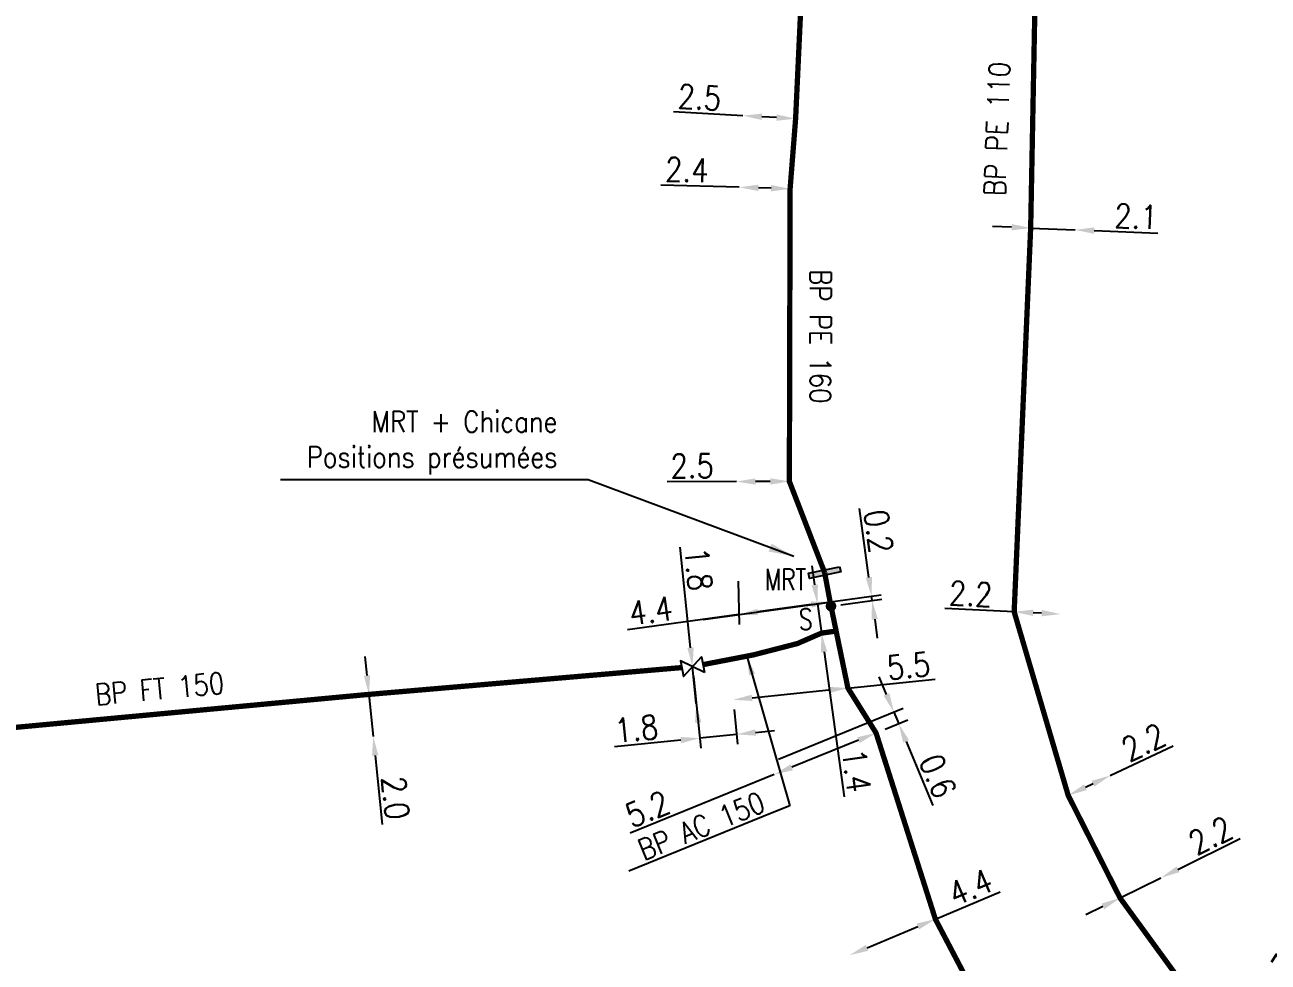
# Model space of a CAD drawing. Header units: millimetres. Extents: x 185000 to 186000, y 127990 to 129010.
# Drawn here: x 185191.4 to 185250.1, y 128293.4 to 128337.7 of the extents above; entities that cross this region are included whole.
import ezdxf
from ezdxf.enums import TextEntityAlignment as Align

# ---------------------------------------------------------------- set-up
doc = ezdxf.new("R2010")
doc.units = ezdxf.units.MM
doc.header["$PDMODE"] = 34
for name, pattern in [('L_25_AP', [2000, 1000, 1000]), ('L_25_FT', [2000, 1000, 1000]), ('L_25_PE', [2000, 1000, 1000])]:
    doc.linetypes.add(name, pattern=pattern)
doc.layers.get('0').update_dxf_attribs({"linetype": 'CONTINUOUS'})
doc.layers.get('DEFPOINTS').update_dxf_attribs({"linetype": 'CONTINUOUS'})
for name, color, linetype in [('L_150', 1, 'CONTINUOUS'), ('L_300', 7, 'CONTINUOUS'), ('L_340', 7, 'CONTINUOUS')]:
    doc.layers.add(name, color=color, linetype=linetype)
doc.styles.add('G_ROMANS', font='ROMANS.SHX', dxfattribs={"width": 0.75})
doc.styles.get("Standard").update_dxf_attribs({"font": 'romans.shx', "width": 0.85})
doc.dimstyles.get("Standard").update_dxf_attribs({"dimtxt": 1.5, "dimasz": 1.2, "dimexe": 0.625, "dimexo": 0.625, "dimgap": 0.25, "dimtad": 1, "dimdec": 1, "dimzin": 0, "dimdsep": 46, "dimtxsty": 'Standard', "dimcen": -0.5, "dimadec": 0, "dimazin": 0, "dimtfac": 1, "dimtdec": 1, "dimtmove": 0, "dimatfit": 3, "dimfxl": 0, "dimtolj": 1, "dimtzin": 0, "dimarcsym": 0})

# ---------------------------------------------------------------- blocks, each defined once
blk = doc.blocks.new('*D1380')
at = {"layer": 'DEFPOINTS', "color": 0, "linetype": 'Continuous', "transparency": 16777216}
for p in [(185232.392, 128305.229), (185231.554, 128304.239), (185226.508, 128302.831)]:
    blk.add_point(p, dxfattribs=at)
at = {"layer": 'L_150', "color": 0, "linetype": 'Continuous', "lineweight": -2, "transparency": 16777216}
for p, q in [((185232.046, 128306.06), (185231.7, 128306.89)), ((185226.942, 128303.008), (185232.826, 128305.406)), ((185232.392, 128305.229), (185232.623, 128304.675)), ((185231.988, 128304.416), (185233.057, 128304.852)), ((185232.969, 128303.844), (185234.231, 128300.818))]:
    blk.add_line(p, q, dxfattribs=at)
at = {"layer": 'L_150', "color": 0, "linetype": 'Continuous', "transparency": 16777216}
for points in [[(185232.184, 128306.117), (185231.907, 128306.002), (185232.392, 128305.229)], [(185233.108, 128303.902), (185232.831, 128303.787), (185232.623, 128304.675)]]:
    blk.add_solid(points, dxfattribs=at)
at = {"layer": 'L_150', "color": 0, "linetype": 'Continuous', "transparency": 16777216, "insert": (185234.466, 128302.205), "char_height": 1.125, "attachment_point": 5, "rotation": 292.63254}
blk.add_mtext('\\A1;0.6', dxfattribs=at)
blk = doc.blocks.new('*D1381')
at = {"layer": 'DEFPOINTS', "color": 0, "linetype": 'Continuous', "transparency": 16777216}
for p in [(185231.554, 128304.239), (185226.739, 128302.277), (185226.739, 128302.277)]:
    blk.add_point(p, dxfattribs=at)
at = {"layer": 'L_150', "color": 0, "linetype": 'Continuous', "lineweight": -2, "transparency": 16777216}
for p, q in [((185230.721, 128303.9), (185227.572, 128302.617)), ((185226.739, 128302.277), (185219.941, 128299.507))]:
    blk.add_line(p, q, dxfattribs=at)
at = {"layer": 'L_150', "color": 0, "linetype": 'Continuous', "transparency": 16777216}
for points in [[(185230.664, 128304.039), (185230.777, 128303.761), (185231.554, 128304.239)], [(185227.515, 128302.756), (185227.629, 128302.478), (185226.739, 128302.277)]]:
    blk.add_solid(points, dxfattribs=at)
at = {"layer": 'L_150', "color": 0, "linetype": 'Continuous', "transparency": 16777216, "insert": (185220.759, 128300.65), "char_height": 1.125, "attachment_point": 5, "rotation": 22.17057}
blk.add_mtext('\\A1;5.2', dxfattribs=at)
blk = doc.blocks.new('*D1382')
at = {"layer": 'DEFPOINTS', "color": 0, "linetype": 'Continuous', "transparency": 16777216}
for p in [(185234.355, 128295.449), (185230.298, 128293.746), (185230.298, 128293.746)]:
    blk.add_point(p, dxfattribs=at)
at = {"layer": 'L_150', "color": 0, "linetype": 'Continuous', "lineweight": -2, "transparency": 16777216}
for p, q in [((185234.355, 128295.449), (185237.42, 128296.735)), ((185231.128, 128294.094), (185233.525, 128295.1))]:
    blk.add_line(p, q, dxfattribs=at)
at = {"layer": 'L_150', "color": 0, "linetype": 'Continuous', "transparency": 16777216}
for points in [[(185233.467, 128295.239), (185233.583, 128294.962), (185234.355, 128295.449)], [(185231.07, 128294.232), (185231.186, 128293.956), (185230.298, 128293.746)]]:
    blk.add_solid(points, dxfattribs=at)
at = {"layer": 'L_150', "color": 0, "linetype": 'Continuous', "transparency": 16777216, "insert": (185236.012, 128296.958), "char_height": 1.125, "attachment_point": 5, "rotation": 22.77238}
blk.add_mtext('\\A1;4.4', dxfattribs=at)
blk = doc.blocks.new('*D1391')
at = {"layer": 'DEFPOINTS', "color": 0, "linetype": 'Continuous', "transparency": 16777216}
for p in [(185225.037, 128311.886), (185229.384, 128310.424), (185225.075, 128309.829)]:
    blk.add_point(p, dxfattribs=at)
at = {"layer": 'L_150', "color": 0, "linetype": 'Continuous', "lineweight": -2, "transparency": 16777216}
for p, q in [((185225.046, 128311.414), (185225.083, 128309.357)), ((185228.492, 128310.301), (185225.966, 128309.952)), ((185225.075, 128309.829), (185219.814, 128309.102))]:
    blk.add_line(p, q, dxfattribs=at)
at = {"layer": 'L_150', "color": 0, "linetype": 'Continuous', "transparency": 16777216}
for points in [[(185228.472, 128310.45), (185228.513, 128310.153), (185229.384, 128310.424)], [(185225.946, 128310.101), (185225.987, 128309.804), (185225.075, 128309.829)]]:
    blk.add_solid(points, dxfattribs=at)
at = {"layer": 'L_150', "color": 0, "linetype": 'Continuous', "transparency": 16777216, "insert": (185220.912, 128310.011), "char_height": 1.125, "attachment_point": 5, "rotation": 7.86459}
blk.add_mtext('\\A1;4.4', dxfattribs=at)
blk = doc.blocks.new('*D1392')
at = {"layer": 'DEFPOINTS', "color": 0, "transparency": 16777216}
for p in [(185231.338, 128310.694), (185229.424, 128310.228), (185222.931, 128309.533)]:
    blk.add_point(p, dxfattribs=at)
at = {"layer": 'L_300', "color": 0, "lineweight": -2, "transparency": 16777216}
for p, q in [((185231.215, 128311.586), (185230.766, 128314.833)), ((185223.395, 128309.597), (185231.802, 128310.758)), ((185229.889, 128310.292), (185231.829, 128310.56)), ((185231.365, 128310.496), (185231.338, 128310.694)), ((185231.488, 128309.605), (185231.611, 128308.713))]:
    blk.add_line(p, q, dxfattribs=at)
at = {"layer": 'L_300', "color": 0, "transparency": 16777216}
for points in [[(185231.363, 128311.606), (185231.066, 128311.565), (185231.338, 128310.694)], [(185231.637, 128309.625), (185231.34, 128309.584), (185231.365, 128310.496)]]:
    blk.add_solid(points, dxfattribs=at)
at = {"layer": 'L_300', "color": 0, "transparency": 16777216, "insert": (185231.672, 128313.758), "char_height": 1.125, "attachment_point": 5, "rotation": 277.86459}
blk.add_mtext('\\A1;0.2', dxfattribs=at)
blk = doc.blocks.new('*D1393')
at = {"layer": 'DEFPOINTS', "color": 0, "linetype": 'Continuous', "transparency": 16777216}
for p in [(185224.959, 128316.108), (185224.959, 128316.108), (185227.459, 128316.118)]:
    blk.add_point(p, dxfattribs=at)
at = {"layer": 'L_150', "color": 0, "linetype": 'Continuous', "lineweight": -2, "transparency": 16777216}
for p, q in [((185224.959, 128316.108), (185221.681, 128316.095)), ((185226.559, 128316.115), (185225.859, 128316.112))]:
    blk.add_line(p, q, dxfattribs=at)
at = {"layer": 'L_150', "color": 0, "linetype": 'Continuous', "transparency": 16777216}
for points in [[(185225.859, 128316.262), (185225.86, 128315.962), (185224.959, 128316.108)], [(185226.559, 128316.265), (185226.56, 128315.965), (185227.459, 128316.118)]]:
    blk.add_solid(points, dxfattribs=at)
at = {"layer": 'L_150', "color": 0, "linetype": 'Continuous', "transparency": 16777216, "insert": (185222.867, 128316.849), "char_height": 1.125, "attachment_point": 5, "rotation": 0.23605}
blk.add_mtext('\\A1;2.5', dxfattribs=at)
blk = doc.blocks.new('L_300_11')
at = {"color": 0, "linetype": 'Continuous', "const_width": 0.248, "flags": 128}
blk.add_lwpolyline([(-0.126, 0, 1), (0.126, 0, 1)], format="xyb", close=True, dxfattribs=at)
at = {"linetype": 'Continuous', "style": 'G_ROMANS', "width": 0.75}
blk.add_attdef('S', text='', height=1, dxfattribs=at).set_placement((0, 1.35), align=Align.MIDDLE_CENTER)
at = {"color": 0, "linetype": 'Continuous', "width": 0.75, "flags": 3}
for tag, p in [('DEF_LEG', (0, -5)), ('DEF_COUP', (0, -7.5)), ('DEF_TYPE', (0, -10))]:
    blk.add_attdef(tag, text='', height=1.2, dxfattribs=at).set_placement(p, align=Align.MIDDLE)
blk = doc.blocks.new('L_340_17')
at = {"linetype": 'Continuous'}
blk.add_hatch(color=0, dxfattribs=at).paths.add_polyline_path([(0.125, 0.75), (-0.125, 0.75), (-0.125, -0.75), (0.125, -0.75)])
at = {"color": 0, "linetype": 'Continuous'}
blk.add_lwpolyline([(-0.125, 0.75), (0.125, 0.75), (0.125, -0.75), (-0.125, -0.75)], close=True, dxfattribs=at)
at = {"color": 0, "linetype": 'Continuous', "width": 0.75}
for tag, height, flags, p in [('MRT', 1, 8, (0, 1.884)), ('DEF_LEG', 1.2, 3, (0, -5)), ('DEF_COUP', 1.2, 3, (0, -7.5)), ('DEF_TYPE', 1.2, 3, (0, -10))]:
    blk.add_attdef(tag, text='', height=height, dxfattribs=dict(at, flags=flags)).set_placement(p, align=Align.MIDDLE)
blk = doc.blocks.new('*D1394')
at = {"layer": 'DEFPOINTS', "color": 0, "linetype": 'Continuous', "transparency": 16777216}
for p in [(185225.095, 128330.004), (185225.095, 128330.004), (185227.494, 128329.934)]:
    blk.add_point(p, dxfattribs=at)
at = {"layer": 'L_150', "color": 0, "linetype": 'Continuous', "lineweight": -2, "transparency": 16777216}
for p, q in [((185225.095, 128330.004), (185221.385, 128330.111)), ((185226.594, 128329.96), (185225.995, 128329.978))]:
    blk.add_line(p, q, dxfattribs=at)
at = {"layer": 'L_150', "color": 0, "linetype": 'Continuous', "transparency": 16777216}
for points in [[(185225.999, 128330.128), (185225.99, 128329.828), (185225.095, 128330.004)], [(185226.599, 128330.11), (185226.59, 128329.81), (185227.494, 128329.934)]]:
    blk.add_solid(points, dxfattribs=at)
at = {"layer": 'L_150', "color": 0, "linetype": 'Continuous', "transparency": 16777216, "insert": (185222.618, 128330.826), "char_height": 1.125, "attachment_point": 5, "rotation": 358.34272}
blk.add_mtext('\\A1;2.4', dxfattribs=at)
blk = doc.blocks.new('*D1395')
at = {"layer": 'DEFPOINTS', "color": 0, "linetype": 'Continuous', "transparency": 16777216}
for p in [(185225.258, 128333.385), (185225.258, 128333.385), (185227.754, 128333.244)]:
    blk.add_point(p, dxfattribs=at)
at = {"layer": 'L_150', "color": 0, "linetype": 'Continuous', "lineweight": -2, "transparency": 16777216}
for p, q in [((185225.258, 128333.385), (185221.984, 128333.571)), ((185226.855, 128333.295), (185226.156, 128333.334))]:
    blk.add_line(p, q, dxfattribs=at)
at = {"layer": 'L_150', "color": 0, "linetype": 'Continuous', "transparency": 16777216}
for points in [[(185226.165, 128333.484), (185226.148, 128333.185), (185225.258, 128333.385)], [(185226.864, 128333.445), (185226.847, 128333.145), (185227.754, 128333.244)]]:
    blk.add_solid(points, dxfattribs=at)
at = {"layer": 'L_150', "color": 0, "linetype": 'Continuous', "transparency": 16777216, "insert": (185223.214, 128334.252), "char_height": 1.125, "attachment_point": 5, "rotation": 356.75993}
blk.add_mtext('\\A1;2.5', dxfattribs=at)
blk = doc.blocks.new('*D1396')
at = {"layer": 'DEFPOINTS', "color": 0, "linetype": 'Continuous', "transparency": 16777216}
for p in [(185222.884, 128307.37), (185224.802, 128305.807), (185223.228, 128303.994)]:
    blk.add_point(p, dxfattribs=at)
at = {"layer": 'L_300', "color": 0, "linetype": 'Continuous', "lineweight": -2, "transparency": 16777216}
for p, q in [((185222.931, 128306.904), (185223.276, 128303.527)), ((185224.85, 128305.34), (185225.017, 128303.705)), ((185222.333, 128303.902), (185219.195, 128303.582)), ((185224.969, 128304.171), (185223.228, 128303.994)), ((185225.865, 128304.263), (185226.76, 128304.354))]:
    blk.add_line(p, q, dxfattribs=at)
at = {"layer": 'L_300', "color": 0, "linetype": 'Continuous', "transparency": 16777216}
for points in [[(185222.318, 128304.051), (185222.348, 128303.753), (185223.228, 128303.994)], [(185225.849, 128304.412), (185225.88, 128304.113), (185224.969, 128304.171)]]:
    blk.add_solid(points, dxfattribs=at)
at = {"layer": 'L_300', "color": 0, "linetype": 'Continuous', "transparency": 16777216, "insert": (185220.234, 128304.442), "char_height": 1.125, "attachment_point": 5, "rotation": 5.8298}
blk.add_mtext('\\A1;1.8', dxfattribs=at)
blk = doc.blocks.new('*D1397')
at = {"layer": 'DEFPOINTS', "color": 0, "linetype": 'Continuous', "transparency": 16777216}
for p in [(185222.884, 128307.37), (185223.061, 128305.629), (185223.061, 128305.629)]:
    blk.add_point(p, dxfattribs=at)
at = {"layer": 'L_300', "color": 0, "linetype": 'Continuous', "lineweight": -2, "transparency": 16777216}
for p, q in [((185222.792, 128308.265), (185222.307, 128313.015)), ((185223.061, 128305.629), (185222.884, 128307.37)), ((185223.153, 128304.734), (185223.244, 128303.838))]:
    blk.add_line(p, q, dxfattribs=at)
at = {"layer": 'L_300', "color": 0, "linetype": 'Continuous', "transparency": 16777216}
for points in [[(185222.941, 128308.28), (185222.643, 128308.25), (185222.884, 128307.37)], [(185223.302, 128304.749), (185223.003, 128304.718), (185223.061, 128305.629)]]:
    blk.add_solid(points, dxfattribs=at)
at = {"layer": 'L_300', "color": 0, "linetype": 'Continuous', "transparency": 16777216, "insert": (185223.167, 128311.976), "char_height": 1.125, "attachment_point": 5, "rotation": 275.8298}
blk.add_mtext('\\A1;1.8', dxfattribs=at)
blk = doc.blocks.new('*D1398')
at = {"layer": 'DEFPOINTS', "color": 0, "linetype": 'Continuous', "transparency": 16777216}
for p in [(185228.783, 128310.341), (185222.931, 128309.533), (185228.974, 128308.954)]:
    blk.add_point(p, dxfattribs=at)
at = {"layer": 'L_150', "color": 0, "linetype": 'Continuous', "lineweight": -2, "transparency": 16777216}
for p, q in [((185228.66, 128311.233), (185228.537, 128312.124)), ((185223.395, 128309.597), (185229.247, 128310.405)), ((185228.783, 128310.341), (185228.974, 128308.954)), ((185229.098, 128308.063), (185230.042, 128301.225))]:
    blk.add_line(p, q, dxfattribs=at)
at = {"layer": 'L_150', "color": 0, "linetype": 'Continuous', "transparency": 16777216}
for points in [[(185228.808, 128311.253), (185228.511, 128311.212), (185228.783, 128310.341)], [(185229.246, 128308.083), (185228.949, 128308.042), (185228.974, 128308.954)]]:
    blk.add_solid(points, dxfattribs=at)
at = {"layer": 'L_150', "color": 0, "linetype": 'Continuous', "transparency": 16777216, "insert": (185230.629, 128302.46), "char_height": 1.125, "attachment_point": 5, "rotation": 277.86459}
blk.add_mtext('\\A1;1.4', dxfattribs=at)
blk = doc.blocks.new('L_300_09')
at = {"color": 0, "linetype": 'Continuous', "flags": 128}
blk.add_lwpolyline([(0.5, -0.375), (-0.5, 0.375), (-0.5, -0.375), (0.5, 0.375), (0.5, -0.375)], dxfattribs=at)
at = {"color": 0, "linetype": 'Continuous', "width": 0.75}
blk.add_attdef('NUM', text='', height=1, dxfattribs=at).set_placement((0, 1.691), align=Align.MIDDLE_CENTER)
at = {"color": 0, "linetype": 'Continuous', "width": 0.75, "flags": 3}
for tag, p in [('DEF_LEG', (0, -5)), ('DEF_COUP', (0, -7.5)), ('DEF_TYPE', (0, -10))]:
    blk.add_attdef(tag, text='', height=1.2, dxfattribs=at).set_placement(p, align=Align.MIDDLE)
blk = doc.blocks.new('*D1399')
at = {"layer": 'DEFPOINTS', "color": 0, "linetype": 'Continuous', "transparency": 16777216}
for p in [(185242.617, 128302.23), (185242.617, 128302.23), (185240.627, 128301.292)]:
    blk.add_point(p, dxfattribs=at)
at = {"layer": 'L_150', "color": 0, "linetype": 'Continuous', "lineweight": -2, "transparency": 16777216}
for p, q in [((185242.617, 128302.23), (185245.582, 128303.629)), ((185241.441, 128301.676), (185241.803, 128301.846))]:
    blk.add_line(p, q, dxfattribs=at)
at = {"layer": 'L_150', "color": 0, "linetype": 'Continuous', "transparency": 16777216}
for points in [[(185241.739, 128301.982), (185241.867, 128301.711), (185242.617, 128302.23)], [(185241.377, 128301.812), (185241.505, 128301.54), (185240.627, 128301.292)]]:
    blk.add_solid(points, dxfattribs=at)
at = {"layer": 'L_150', "color": 0, "linetype": 'Continuous', "transparency": 16777216, "insert": (185244.187, 128303.8), "char_height": 1.125, "attachment_point": 5, "rotation": 25.24763}
blk.add_mtext('\\A1;2.2', dxfattribs=at)
blk = doc.blocks.new('*D1400')
at = {"layer": 'DEFPOINTS', "color": 0, "linetype": 'Continuous', "transparency": 16777216}
for p in [(185245.004, 128297.4), (185245.004, 128297.4), (185243.077, 128296.448)]:
    blk.add_point(p, dxfattribs=at)
at = {"layer": 'L_150', "color": 0, "linetype": 'Continuous', "lineweight": -2, "transparency": 16777216}
for p, q in [((185245.811, 128297.799), (185248.75, 128299.252)), ((185243.077, 128296.448), (185245.004, 128297.4)), ((185242.27, 128296.049), (185241.463, 128295.65))]:
    blk.add_line(p, q, dxfattribs=at)
at = {"layer": 'L_150', "color": 0, "linetype": 'Continuous', "transparency": 16777216}
for points in [[(185245.745, 128297.934), (185245.877, 128297.665), (185245.004, 128297.4)], [(185242.203, 128296.183), (185242.336, 128295.915), (185243.077, 128296.448)]]:
    blk.add_solid(points, dxfattribs=at)
at = {"layer": 'L_150', "color": 0, "linetype": 'Continuous', "transparency": 16777216, "insert": (185247.352, 128299.397), "char_height": 1.125, "attachment_point": 5, "rotation": 26.29991}
blk.add_mtext('\\A1;2.2', dxfattribs=at)
blk = doc.blocks.new('*D2217')
at = {"layer": 'DEFPOINTS', "color": 0, "linetype": 'Continuous', "transparency": 16777216}
for p in [(185249.987, 128290.6), (185249.987, 128290.6), (185248.749, 128288.662)]:
    blk.add_point(p, dxfattribs=at)
at = {"layer": 'L_150', "color": 0, "linetype": 'Continuous', "lineweight": -2, "transparency": 16777216}
for p, q in [((185249.987, 128290.6), (185251.753, 128293.362)), ((185249.234, 128289.42), (185249.503, 128289.841))]:
    blk.add_line(p, q, dxfattribs=at)
at = {"layer": 'L_150', "color": 0, "linetype": 'Continuous', "transparency": 16777216}
for points in [[(185249.376, 128289.922), (185249.629, 128289.76), (185249.987, 128290.6)], [(185249.107, 128289.501), (185249.36, 128289.339), (185248.749, 128288.662)]]:
    blk.add_solid(points, dxfattribs=at)
at = {"layer": 'L_150', "color": 0, "linetype": 'Continuous', "transparency": 16777216, "insert": (185250.481, 128292.764), "char_height": 1.125, "attachment_point": 5, "rotation": 57.41806}
blk.add_mtext('\\A1;2.3', dxfattribs=at)
blk = doc.blocks.new('*D2231')
at = {"layer": 'DEFPOINTS', "color": 0, "linetype": 'Continuous', "transparency": 16777216}
for p in [(185238.855, 128328.081), (185240.953, 128327.994), (185240.953, 128327.994)]:
    blk.add_point(p, dxfattribs=at)
at = {"layer": 'L_150', "color": 0, "linetype": 'Continuous', "lineweight": -2, "transparency": 16777216}
for p, q in [((185237.956, 128328.118), (185237.057, 128328.156)), ((185238.855, 128328.081), (185240.953, 128327.994)), ((185241.853, 128327.957), (185244.855, 128327.833))]:
    blk.add_line(p, q, dxfattribs=at)
at = {"layer": 'L_150', "color": 0, "linetype": 'Continuous', "transparency": 16777216}
for points in [[(185237.962, 128328.268), (185237.95, 128327.968), (185238.855, 128328.081)], [(185241.859, 128328.107), (185241.846, 128327.807), (185240.953, 128327.994)]]:
    blk.add_solid(points, dxfattribs=at)
at = {"layer": 'L_150', "color": 0, "linetype": 'Continuous', "transparency": 16777216, "insert": (185243.835, 128328.625), "char_height": 1.125, "attachment_point": 5, "rotation": 357.6277}
blk.add_mtext('\\A1;2.1', dxfattribs=at)
blk = doc.blocks.new('*D2233')
at = {"layer": 'DEFPOINTS', "color": 0, "linetype": 'Continuous', "transparency": 16777216}
for p in [(185230.224, 128306.36), (185224.802, 128305.807), (185224.802, 128305.807)]:
    blk.add_point(p, dxfattribs=at)
at = {"layer": 'L_150', "color": 0, "linetype": 'Continuous', "lineweight": -2, "transparency": 16777216}
for p, q in [((185230.224, 128306.36), (185234.349, 128306.781)), ((185225.698, 128305.898), (185229.329, 128306.269))]:
    blk.add_line(p, q, dxfattribs=at)
at = {"layer": 'L_150', "color": 0, "linetype": 'Continuous', "transparency": 16777216}
for points in [[(185229.313, 128306.418), (185229.344, 128306.12), (185230.224, 128306.36)], [(185225.682, 128306.047), (185225.713, 128305.749), (185224.802, 128305.807)]]:
    blk.add_solid(points, dxfattribs=at)
at = {"layer": 'L_150', "color": 0, "linetype": 'Continuous', "transparency": 16777216, "insert": (185233.09, 128307.407), "char_height": 1.125, "attachment_point": 5, "rotation": 5.8298}
blk.add_mtext('\\A1;5.5', dxfattribs=at)
blk = doc.blocks.new('*D2234')
at = {"layer": 'DEFPOINTS', "color": 0, "linetype": 'Continuous', "transparency": 16777216}
for p in [(185238.076, 128309.957), (185240.273, 128309.853), (185240.273, 128309.853)]:
    blk.add_point(p, dxfattribs=at)
at = {"layer": 'L_150', "color": 0, "linetype": 'Continuous', "lineweight": -2, "transparency": 16777216}
for p, q in [((185238.076, 128309.957), (185234.801, 128310.112)), ((185239.374, 128309.895), (185238.975, 128309.914))]:
    blk.add_line(p, q, dxfattribs=at)
at = {"layer": 'L_150', "color": 0, "linetype": 'Continuous', "transparency": 16777216}
for points in [[(185238.982, 128310.064), (185238.968, 128309.764), (185238.076, 128309.957)], [(185239.382, 128310.045), (185239.367, 128309.745), (185240.273, 128309.853)]]:
    blk.add_solid(points, dxfattribs=at)
at = {"layer": 'L_150', "color": 0, "linetype": 'Continuous', "transparency": 16777216, "insert": (185236.024, 128310.805), "char_height": 1.125, "attachment_point": 5, "rotation": 357.28722}
blk.add_mtext('\\A1;2.2', dxfattribs=at)
blk = doc.blocks.new('*D2249')
at = {"layer": 'DEFPOINTS', "color": 0, "linetype": 'Continuous', "transparency": 16777216}
for p in [(185207.604, 128306.061), (185207.807, 128304.071), (185207.807, 128304.071)]:
    blk.add_point(p, dxfattribs=at)
at = {"layer": 'L_150', "color": 0, "linetype": 'Continuous', "lineweight": -2, "transparency": 16777216}
for p, q in [((185207.512, 128306.956), (185207.421, 128307.852)), ((185207.604, 128306.061), (185207.807, 128304.071)), ((185207.898, 128303.176), (185208.231, 128299.914))]:
    blk.add_line(p, q, dxfattribs=at)
at = {"layer": 'L_150', "color": 0, "linetype": 'Continuous', "transparency": 16777216}
for points in [[(185207.661, 128306.972), (185207.363, 128306.941), (185207.604, 128306.061)], [(185208.047, 128303.191), (185207.749, 128303.161), (185207.807, 128304.071)]]:
    blk.add_solid(points, dxfattribs=at)
at = {"layer": 'L_150', "color": 0, "linetype": 'Continuous', "transparency": 16777216, "insert": (185208.856, 128301.174), "char_height": 1.125, "attachment_point": 5, "rotation": 275.8298}
blk.add_mtext('\\A1;2.0', dxfattribs=at)

msp = doc.modelspace()

# ---------------------------------------------------------------- linework, layer by layer
at = {"layer": 'L_150', "linetype": 'L_25_PE', "const_width": 0.25, "flags": 128}
for points in [[(185127.269, 128381.835), (185133.53, 128379.336), (185138.557, 128377.188), (185143.729, 128374.978), (185156.004, 128369.883), (185167.205, 128365.268), (185188.384, 128359.781), (185203.705, 128355.932), (185207.986, 128354.537), (185216.704, 128352.62), (185218.889, 128352.008), (185222.888, 128350.889), (185222.888, 128350.889), (185223.337, 128350.764), (185225.328, 128350.21), (185226.846, 128348.413), (185228.106, 128346.898), (185228.072, 128345.7), (185228.006, 128338.651), (185227.754, 128333.244), (185227.494, 128329.934), (185227.459, 128316.118), (185229.125, 128311.811)], [(185239.157, 128345.847), (185239.387, 128343.326), (185239.434, 128342.408), (185239.126, 128342.231), (185239.126, 128342.231), (185238.855, 128328.081), (185238.855, 128328.081), (185238.855, 128328.081), (185238.076, 128309.957), (185240.627, 128301.292), (185243.077, 128296.448), (185248.749, 128288.662), (185257.912, 128285.199), (185263.626, 128283.057), (185264.031, 128283.276)]]:
    msp.add_lwpolyline(points, dxfattribs=at)
at = {"layer": 'L_150', "linetype": 'L_25_AP', "const_width": 0.25, "flags": 128}
for points in [[(185229.125, 128311.811), (185229.384, 128310.424), (185229.384, 128310.424), (185229.424, 128310.228), (185229.668, 128309.05), (185230.224, 128306.36), (185231.554, 128304.239), (185234.355, 128295.449), (185234.355, 128295.449), (185240.111, 128284.477), (185245.72, 128273.783), (185245.72, 128273.783), (185245.72, 128273.783), (185251.095, 128263.023), (185251.095, 128263.023), (185251.095, 128263.023), (185256.743, 128252.787), (185257.599, 128250.442), (185259.595, 128247.22), (185262.55, 128242.342), (185268.14, 128231.61), (185268.14, 128231.61), (185270.543, 128226.674), (185272.462, 128222.73), (185273.745, 128220.362), (185273.912, 128220.054), (185274.295, 128219.347), (185274.295, 128219.347), (185274.749, 128217.844), (185274.922, 128217.27), (185279.33, 128202.671), (185282.548, 128195.987), (185285.377, 128190.812), (185296.968, 128170.658), (185300.731, 128163.903), (185309.29, 128150.268), (185312.93, 128143.86), (185313.144, 128143.484), (185322.333, 128126.366), (185322.333, 128126.366), (185329.421, 128112.982), (185329.74, 128112.74), (185333.12, 128110.959), (185346.016, 128104.167), (185346.407, 128104.085), (185350.301, 128103.864), (185357.652, 128103.512), (185365.461, 128103.242), (185372.993, 128103.221), (185381.144, 128102.923), (185388.552, 128103.772), (185396.17, 128104.488), (185410.048, 128106.951), (185418.094, 128108.817), (185421.989, 128110.154), (185424.772, 128111.109), (185435.205, 128114.817), (185448.226, 128119.962), (185448.226, 128119.962), (185460.612, 128124.906), (185461.429, 128125.018), (185465.034, 128125.516), (185463.413, 128132.017), (185463.11, 128133.23), (185463.051, 128134.503), (185463.051, 128134.503), (185461.388, 128141.073), (185461.19, 128141.044), (185447.338, 128138.822), (185438.135, 128137.268), (185435.747, 128138.121), (185433.305, 128148.034), (185433.305, 128148.034), (185432.354, 128148.873), (185432.103, 128150.477), (185426.382, 128180.786), (185424.444, 128189.361), (185424.271, 128189.542), (185416.602, 128192.986)], [(185229.668, 128309.05), (185228.974, 128308.954), (185228.974, 128308.954), (185227.843, 128308.462), (185225.757, 128307.925), (185223.374, 128307.465)]]:
    msp.add_lwpolyline(points, dxfattribs=at)
at = {"layer": 'L_150', "linetype": 'L_25_FT', "const_width": 0.25, "flags": 128}
msp.add_lwpolyline([(185127.6, 128295.471), (185145.281, 128298.271), (185151.392, 128299.286), (185154.651, 128299.984), (185163.559, 128301.276), (185172.858, 128302.855), (185179.237, 128303.259), (185189.225, 128304.346), (185207.604, 128306.061), (185222.383, 128307.327)], dxfattribs=at)

# ---------------------------------------------------------------- block references
at = {"layer": 'L_300'}
ref = msp.add_blockref('L_300_11', (185229.424, 128310.228), dxfattribs=at)
ref.add_attrib('S', 'S', dxfattribs={"layer": '0', "linetype": 'Continuous', "height": 1, "style": 'G_ROMANS', "width": 0.75}).set_placement((185228.232, 128309.608), align=Align.MIDDLE_CENTER)
at = {"layer": 'L_300', "rotation": 10.93257160689425}
msp.add_blockref('L_300_09', (185222.884, 128307.37), dxfattribs=at)
at = {"layer": 'L_340'}
ref = msp.add_blockref('L_340_17', (185229.125, 128311.811), dxfattribs=dict(at, rotation=281.6739386755751))
ref.add_attrib('MRT', 'MRT', dxfattribs={"layer": '0', "color": 0, "linetype": 'Continuous', "height": 1, "width": 0.75}).set_placement((185227.278, 128311.483), align=Align.MIDDLE)

# ---------------------------------------------------------------- texts
at = {"layer": 'L_150', "linetype": 'Continuous', "width": 0.85}
for s, rotation, p in [('BP PE 110', 87.83446, (185237.274, 128332.762)), ('BP PE 160', 269.85558, (185228.927, 128322.962)), ('BP FT 150', 5.33103, (185197.714, 128306.327))]:
    msp.add_text(s, height=1, rotation=rotation, dxfattribs=at).set_placement(p, align=Align.MIDDLE)
at = {"layer": 'L_150', "ltscale": 0.5, "insert": (185226.406, 128300.57), "char_height": 1, "attachment_point": 9, "rotation": 22.17057}
msp.add_mtext('\\A1;BP AC 150', dxfattribs=at)
at = {"layer": 'L_340', "linetype": 'Continuous', "insert": (185216.501, 128317.936), "char_height": 1, "attachment_point": 6}
msp.add_mtext('MRT + Chicane\\PPositions présumées', dxfattribs=at)

# ---------------------------------------------------------------- dimensions: what is measured, and where the dimension line sits
at = {"layer": 'L_150', "linetype": 'Continuous'}
for base, p1, p2, angle, override, picture, middle in [((185225.258, 128333.385), (185227.754, 128333.244), (185225.258, 128333.385), 356.75993, {"dimscale": 0.75}, '*D1395', (185223.172, 128333.503)), ((185225.095, 128330.004), (185227.494, 128329.934), (185225.095, 128330.004), 358.34272, {"dimscale": 0.75}, '*D1394', (185222.596, 128330.076)), ((185240.953, 128327.994), (185238.855, 128328.081), (185240.953, 128327.994), 177.6277, {"dimscale": 0.75}, '*D2231', (185243.804, 128327.876)), ((185224.959, 128316.108), (185227.459, 128316.118), (185224.959, 128316.108), 0.23605, {"dimscale": 0.75}, '*D1393', (185222.87, 128316.099)), ((185228.783, 128310.341), (185228.974, 128308.954), (185222.931, 128309.533), 277.86459, {"dimscale": 0.75, "dimatfit": 0}, '*D1398', (185229.886, 128302.358)), ((185240.273, 128309.853), (185238.076, 128309.957), (185240.273, 128309.853), 177.28722, {"dimscale": 0.75}, '*D2234', (185235.989, 128310.056)), ((185224.802, 128305.807), (185230.224, 128306.36), (185224.802, 128305.807), 5.8298, {"dimscale": 0.75}, '*D2233', (185233.166, 128306.661)), ((185207.807, 128304.071), (185207.604, 128306.061), (185207.807, 128304.071), 95.8298, {"dimscale": 0.75, "dimlfac": 1, "dimlunit": 2, "dimatfit": 0}, '*D2249', (185208.11, 128301.098)), ((185232.392, 128305.229), (185231.554, 128304.239), (185226.508, 128302.831), 292.63254, {"dimscale": 0.75, "dimatfit": 0}, '*D1380', (185233.773, 128301.916)), ((185242.617, 128302.23), (185240.627, 128301.292), (185242.617, 128302.23), 205.24763, {"dimscale": 0.75}, '*D1399', (185244.507, 128303.121)), ((185226.739, 128302.277), (185231.554, 128304.239), (185226.739, 128302.277), 22.17057, {"dimscale": 0.75}, '*D1381', (185221.042, 128299.956)), ((185245.004, 128297.4), (185243.077, 128296.448), (185245.004, 128297.4), 206.29991, {"dimscale": 0.75}, '*D1400', (185247.684, 128298.725)), ((185230.298, 128293.746), (185234.355, 128295.449), (185230.298, 128293.746), 22.77238, {"dimscale": 0.75}, '*D1382', (185236.303, 128296.266)), ((185249.987, 128290.6), (185248.749, 128288.662), (185249.987, 128290.6), 237.41806, {"dimscale": 0.75}, '*D2217', (185251.113, 128292.36))]:
    dim = msp.add_linear_dim(base=base, p1=p1, p2=p2, angle=angle, dimstyle='Standard', override=override, dxfattribs=at)
    dim.commit()
    dim.dimension.update_dxf_attribs({"geometry": picture, "text_midpoint": middle, "dimtype": 160})
dim = msp.add_linear_dim(base=(185225.075, 128309.829), p1=(185229.384, 128310.424), p2=(185225.037, 128311.886), angle=7.86459, text='4.4', dimstyle='Standard', override={"dimscale": 0.75}, dxfattribs=at)
dim.commit()
dim.dimension.update_dxf_attribs({"geometry": '*D1391', "text_midpoint": (185221.015, 128309.268), "dimtype": 160})
at = {"layer": 'L_300'}
dim = msp.add_linear_dim(base=(185231.338, 128310.694), p1=(185229.424, 128310.228), p2=(185222.931, 128309.533), angle=277.86459, dimstyle='Standard', override={"dimscale": 0.75, "dimatfit": 0}, dxfattribs=at)
dim.commit()
dim.dimension.update_dxf_attribs({"geometry": '*D1392', "text_midpoint": (185230.929, 128313.655), "dimtype": 160})
at = {"layer": 'L_300', "linetype": 'Continuous'}
for base, p1, p2, angle, picture, middle in [((185223.061, 128305.629), (185222.884, 128307.37), (185223.061, 128305.629), 95.8298, '*D1397', (185222.421, 128311.9)), ((185223.228, 128303.994), (185224.802, 128305.807), (185222.884, 128307.37), 5.8298, '*D1396', (185220.31, 128303.696))]:
    dim = msp.add_linear_dim(base=base, p1=p1, p2=p2, angle=angle, dimstyle='Standard', override={"dimscale": 0.75, "dimatfit": 0}, dxfattribs=at)
    dim.commit()
    dim.dimension.update_dxf_attribs({"geometry": picture, "text_midpoint": middle, "dimtype": 160})

# ---------------------------------------------------------------- leaders
at = {"layer": 'L_150', "ltscale": 0.5, "annotation_type": 0, "has_hookline": 1, "hookline_direction": 1, "text_width": 7.124, "horizontal_direction": (0.926065, 0.377365, 0)}
msp.add_leader([(185225.45, 128307.866), (185227.484, 128300.806), (185226.651, 128300.467)], dimstyle='Standard', override={"dimscale": 0.75}, dxfattribs=at)
at = {"layer": 'L_340', "linetype": 'Continuous', "annotation_type": 0, "has_hookline": 1, "hookline_direction": 1, "text_width": 13.074}
msp.add_leader([(185227.676, 128312.575), (185217.951, 128316.186), (185216.751, 128316.186)], dimstyle='Standard', dxfattribs=at)

doc.saveas('drawing.dxf')
